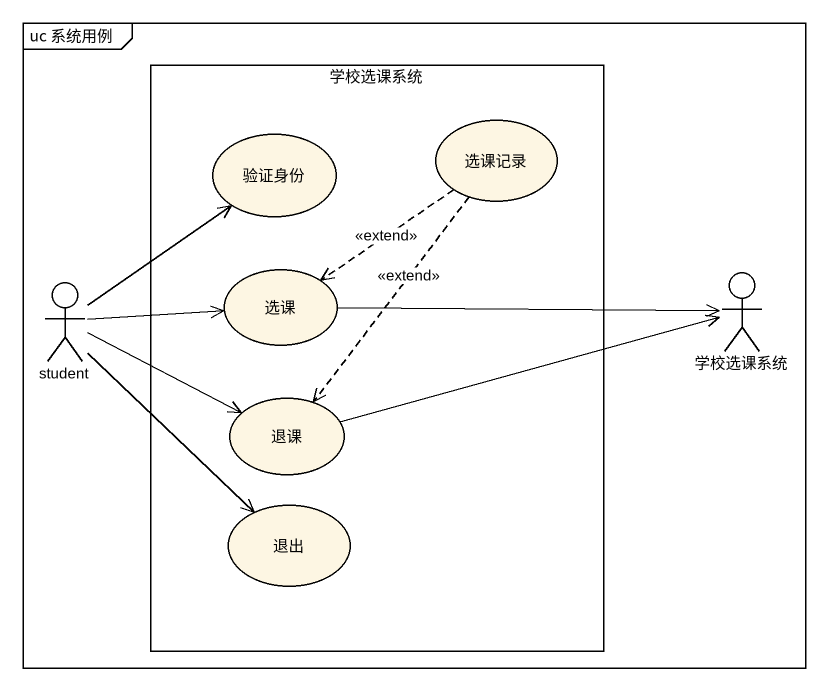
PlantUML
@startuml
mainframe uc 系统用例
rectangle 学校选课系统 {
  usecase 验证身份
  usecase 选课记录
  usecase 选课
  usecase 退课
  usecase 退出
}
actor student
actor "学校选课系统" as 学校选课系统_2
选课记录 ..> 选课 : <<extend>>
选课记录 ..> 退课 : <<extend>>
student -up-> 验证身份
student -right-> 选课
student -right-> 退课
student --> 退出
选课 -right-> 学校选课系统_2
退课 -right-> 学校选课系统_2
@enduml
